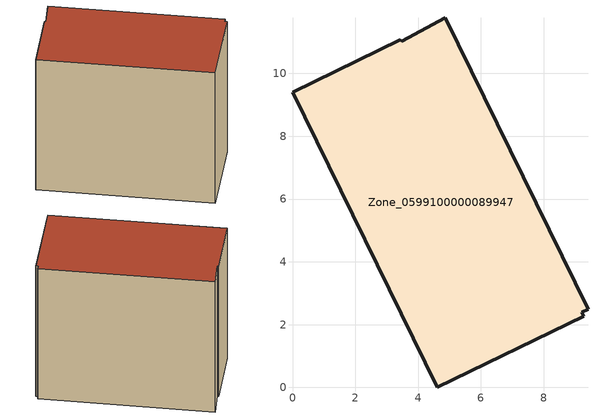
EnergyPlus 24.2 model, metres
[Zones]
Zone_0599100000089947
 floor ground (C_G): 9.27,2.27 4.61,0 0,9.4 3.43,11.08 3.48,11.02 4.86,11.78 9.41,2.49 9.22,2.39 z0
 wall outside (C_F): 9.41,2.49 4.86,11.78 3.48,11.02 3.43,11.08 0,9.4 4.61,0 9.27,2.27 9.22,2.39 9.41,2.49 z0:9.22
 roof outside (C_R): 3.48,11.02 3.43,11.08 0,9.4 4.61,0 9.27,2.27 9.22,2.39 9.41,2.49 4.86,11.78 z9.22
[BUILDING]
Pand.0599100000089947: North Axis=0; Terrain=City; Loads Convergence Tolerance Value=0.04; Temperature Convergence Tolerance Value=0.4; Solar Distribution=FullExterior; Maximum Number of Warmup Days=25; Minimum Number of Warmup Days=1
[Site:Location]
Rotterdam.The.Hague.AP_ZH_NLD Design_Conditions: Latitude=51.96; Longitude=4.45; Time Zone=1; Elevation=-4.5
[SITE:GROUNDTEMPERATURE:BUILDINGSURFACE]
18, 18, 18, 18, 18, 18, 18, 18, 18, 18, 18, 18
[MATERIAL] Thermal Absorptance=0.9; Solar Absorptance=0.7; Visible Absorptance=0.7
Name | Roughness | Thickness | Conductivity | Density | Specific Heat
G.TI.1965-1974 | MediumSmooth | 0.15 | 0.882353 | 540 | 1210
F.TI.1965-1974 | Rough | 0.3 | 0.697674 | 1920 | 840
R.TI.1965-1974 | MediumRough | 0.2 | 0.232558 | 1500 | 1000
[CONSTRUCTION]
C_G: G.TI.1965-1974
C_F: F.TI.1965-1974
C_R: R.TI.1965-1974
[ZONE]
Zone_0599100000089947: Type=1; Multiplier=1; Ceiling Height=Autocalculate; Volume=Autocalculate; Floor Area=autocalculate; Part of Total Floor Area=Yes
[ZONEINFILTRATION:DESIGNFLOWRATE]
Infil_Zone_0599100000089947: Zone or ZoneList or Space or SpaceList=Zone_0599100000089947; Schedule=AlwaysOn; Design Flow Rate Calculation Method=Flow/Area; Flow Rate per Floor Area=0.003; Constant Term Coefficient=1; Temperature Term Coefficient=0; Velocity Term Coefficient=0; Velocity Squared Term Coefficient=0
[HVACTEMPLATE:ZONE:IDEALLOADSAIRSYSTEM]
Zone_0599100000089947: Maximum Heating Supply Air Temperature=50; Minimum Cooling Supply Air Temperature=13; Maximum Heating Supply Air Humidity Ratio=0.0156; Minimum Cooling Supply Air Humidity Ratio=0.0077; Heating Limit=NoLimit; Cooling Limit=NoLimit; Dehumidification Control Type=ConstantSensibleHeatRatio; Cooling Sensible Heat Ratio=0.7; Dehumidification Setpoint=60; Humidification Control Type=None; Humidification Setpoint=30; Outdoor Air Method=None; Outdoor Air Flow Rate per Person=0.00944; Outdoor Air Flow Rate per Zone Floor Area=0; Outdoor Air Flow Rate per Zone=0; Demand Controlled Ventilation Type=None; Outdoor Air Economizer Type=NoEconomizer; Heat Recovery Type=None; Sensible Heat Recovery Effectiveness=0.7; Latent Heat Recovery Effectiveness=0.65
[ZONECONTROL:THERMOSTAT]
ThermostatControl_Zone_0599100000089947: Zone or ZoneList=Zone_0599100000089947; Control Type Schedule=DualSetpointControlType; Control 1=Thermostat_Zone_0599100000089947; Temperature Difference Between Cutout And Setpoint=0
[THERMOSTATSETPOINT:DUALSETPOINT]
Thermostat_Zone_0599100000089947: Heating Setpoint Temperature Schedule=HeatingSetpoint_Zone_0599100000089947; Cooling Setpoint Temperature Schedule=CoolingSetpoint_Zone_0599100000089947
[SCHEDULE:COMPACT]
HeatingSetpoint_Zone_0599100000089947: Through: 12/31, For: AllDays, Until: 24:00, 21
CoolingSetpoint_Zone_0599100000089947: Through: 12/31, For: AllDays, Until: 24:00, 24
DualSetpointControlType: Through: 12/31, For: AllDays, Until: 24:00, 4
AlwaysOn: Through: 12/31, For: AllDays, Until: 24:00, 1
